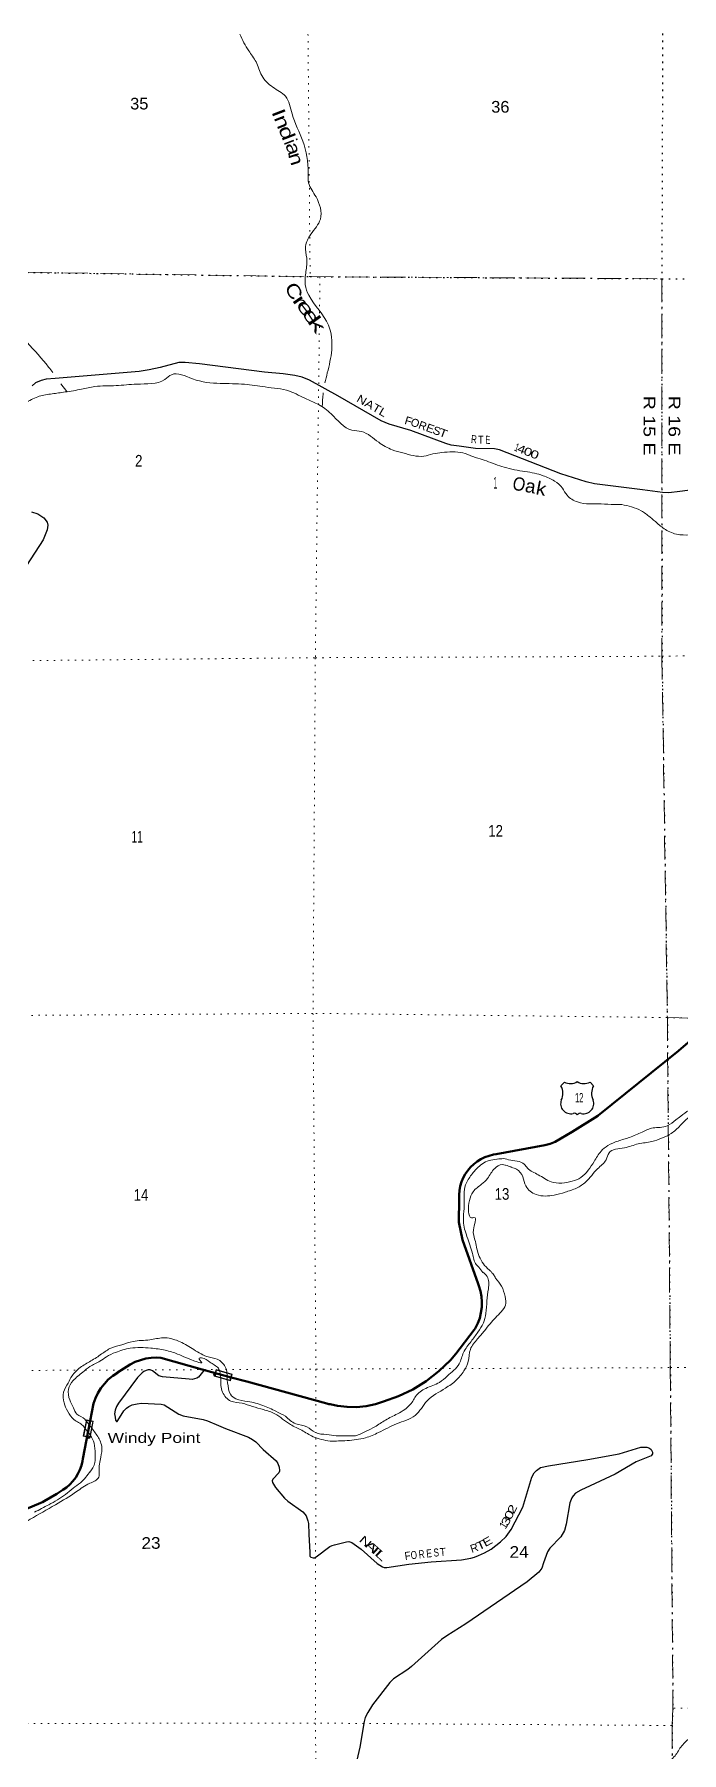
# Model space of a CAD drawing. Header units: feet. Extents: x -6 to 252658, y -374658 to -170635.
# Drawn here: x 19153 to 28854, y -300622 to -274861 of the extents above; entities that cross this region are included whole.
import ezdxf
from ezdxf.enums import TextEntityAlignment as Align

# ---------------------------------------------------------------- set-up
doc = ezdxf.new("R2010")
doc.units = ezdxf.units.FT
doc.header["$LTSCALE"] = 70
doc.header["$PDMODE"] = 32
doc.header["$PDSIZE"] = 35
doc.linetypes.add('DOT_DASHED', pattern=[7.7, 5, -1.2, 0.3, -1.2])
doc.linetypes.add('DOTTED', pattern=[1.5, 0.3, -1.2])
for name, color, linetype, lineweight in [('16', 7, 'Continuous', 25), ('20', 7, 'Continuous', 35), ('29', 7, 'Continuous', 25), ('30', 7, 'Continuous', 13), ('39', 7, 'Continuous', 13), ('42', 7, 'Continuous', 35), ('44', 7, 'DOT_DASHED', 13), ('55', 7, 'Continuous', 13), ('57', 7, 'Continuous', 13), ('6', 7, 'DOTTED', 25), ('7', 7, 'DOTTED', 13)]:
    doc.layers.add(name, color=color, linetype=linetype, lineweight=lineweight)
doc.layers.add('41', color=7, linetype='Continuous')

msp = doc.modelspace()

# ---------------------------------------------------------------- linework, layer by layer
at = {"layer": '16'}
for p, q in [((27045.82, -290626.41), (27097.13, -290567.65)), ((27288.89, -290561.68), (27288.61, -290561.88)), ((27480.98, -290567.56), (27532.37, -290626.41))]:
    msp.add_line(p, q, dxfattribs=at)
for centre, radius, start, end in [((27188.21, -290409.99), 182.07, 239.97227, 303.45418), ((27389.99, -290410.49), 181.52, 236.33975, 300.08743), ((27389.98, -290409.99), 182.07, 236.54582, 236.59441), ((27192.03, -290891.94), 151.42, 159.09177, 283.81923), ((26852.84, -290737.04), 222.05, 332.97043, 29.75871), ((27386.15, -290891.94), 151.42, 256.18077, 20.90823), ((27725.34, -290737.04), 222.05, 150.24129, 207.02957)]:
    msp.add_arc(centre, radius, start, end, dxfattribs=at)
for centre, major_axis, start_param, end_param in [((27247.37, -291090.76), (-19.56, 51.67), 4.95877769, 6.28318531), ((27330.82, -291090.76), (19.56, 51.67), 0, 1.32637542)]:
    msp.add_ellipse(centre, major_axis=major_axis, ratio=0.929097, start_param=start_param, end_param=end_param, dxfattribs=at)
msp.add_point((19965.41, -295893.52), dxfattribs=at)
at = {"layer": '20', "lineweight": 70}
for points in [[(20400, -294925.05), (20590, -294802.05), (20664.65, -294764.91), (20742.77, -294735.77), (20823.51, -294714.97), (20905.98, -294702.71), (20989.29, -294699.15), (21050, -294702.05), (21668, -294880.05), (22103.47, -294995.26), (22337, -295057.05), (23534, -295385.64), (23568.86, -295395.21), (23584, -295398.52), (23698.36, -295423.54), (23840.15, -295439.3), (23982.8, -295440.15), (24124.77, -295426.08), (24264.48, -295397.25), (24384, -295360.05), (24608.57, -295279.57), (24823.5, -295176.06), (25026.43, -295050.65), (25215.14, -294904.72), (25387.56, -294739.86), (25472, -294645.05), (25745.09, -294284.05), (25761.35, -294262.55), (25775.07, -294234.05), (25799.53, -294183.26), (25827.15, -294106.16), (25846.56, -294026.59), (25857.55, -293945.44), (25860, -293863.58), (25853.87, -293781.91), (25839.24, -293701.33), (25816.27, -293622.72), (25806, -293595.05), (25571, -292932.05), (25517, -292671.05), (25520, -292326.05), (25518.16, -292260.15), (25523.22, -292194.42), (25535.12, -292129.57), (25553.73, -292066.33), (25578.85, -292005.38), (25610.21, -291947.39), (25647.46, -291892.99), (25690.18, -291842.79), (25737.93, -291797.32), (25790.16, -291757.1), (25846.31, -291722.56), (25905.76, -291694.07), (25967.87, -291671.96), (26031.95, -291656.46), (26074, -291650.05), (26806, -291515.05), (26883.57, -291494.24), (26959.29, -291464.77), (27213.38, -291314.5), (27597.57, -291072.47), (27601, -291070.05), (28809, -290098.05), (28986, -289943.05)], [(18443.07, -297217.55), (19249, -296878.13), (19274.42, -296866.86), (19299, -296852.64), (19489.93, -296742.13), (19580, -296684.05), (19635.12, -296645.59), (19685.92, -296601.59), (19731.84, -296552.52), (19772.37, -296498.92), (19807.09, -296441.37), (19835.6, -296380.51), (19857.59, -296317), (19872.82, -296251.55), (19878, -296217.05), (19988.3, -295646.92), (20038, -295390.05), (20067.08, -295309.37), (20104.43, -295232.18), (20149.65, -295159.32), (20202.23, -295091.58), (20261.61, -295029.71), (20327.13, -294974.38), (20398.08, -294926.21), (20400, -294925.05)]]:
    msp.add_lwpolyline(points, dxfattribs=at)
at = {"layer": '29'}
for points in [[(29820.97, -281586.54), (28827.73, -281716.18), (28659.94, -281732.11), (28567.5, -281731.06), (28267.5, -281687.82), (27547.24, -281597.2), (27421.49, -281570.32), (27041.79, -281448.81), (26123.13, -281089.87), (26046.86, -281072.91), (25762.69, -281069.7), (25519.31, -281036.67), (25397.78, -281017.67), (25320.75, -280993.88), (24797.29, -280801.83), (24471.51, -280706.52), (24349.65, -280654.75), (23698.97, -280277.62), (23274.92, -280042.91), (23168.59, -279999.22), (23058.46, -279976.42), (22881.94, -279948.43), (22601.87, -279923.26), (21627.79, -279801.22), (21414.08, -279778.8), (21319.69, -279779.92), (21039.17, -279854.66), (20874.82, -279890.92), (20724.7, -279913.26), (19463.41, -280017.79), (19329.19, -280029.63), (19257.04, -280048.63), (19169.69, -280086.63), (19118.68, -280128.22)], [(19108.98, -282017.22), (19205.97, -282050.84), (19295.07, -282108.43), (19343.5, -282173.31), (19355.83, -282218.64), (19344.44, -282290.84), (19284.25, -282440.81), (19036.33, -282825.41)], [(21691.05, -294893.72), (21614.55, -294993.3), (21588.92, -295008.39), (21554.75, -295019.79), (21518.67, -295027.39), (21474.31, -295024.68), (21074.34, -294987.49), (21020.26, -294970.79), (20922.44, -294896.28), (20888.57, -294884.31), (20857.88, -294884.88), (20828.5, -294892.04), (20793.32, -294907.68), (20766.73, -294926.68), (20699.92, -294999.4), (20412, -295381.82), (20383.17, -295432.12), (20366.08, -295487.22), (20356.59, -295540.43), (20363.01, -295591.42), (20369.88, -295639.23), (20382.72, -295657.44), (20396.46, -295656.34), (20405.96, -295643.03), (20495.53, -295496.07), (20533.18, -295458.72), (20571.15, -295432.12), (20618.62, -295409.32), (20696.14, -295391.02), (20759.14, -295384.62), (21053.46, -295397.92), (21098.32, -295408.72), (21317.39, -295548.03), (21381.75, -295573.78), (21681.96, -295628.79), (21749.64, -295649.28), (21915.18, -295717.95)], [(21915.18, -295717.95), (22017.31, -295760.32), (22361.74, -295892.9), (22424.81, -295927.91), (22471.87, -295963.21), (22584.24, -296076.45), (22779.59, -296245.13), (22804.17, -296285.29), (22823.16, -296340.39), (22828.85, -296389.8), (22828.85, -296403.1), (22814.79, -296427.11), (22728.3, -296522.66), (22718.72, -296547.51), (22724.42, -296572.21), (22765.76, -296646.71), (22903.12, -296805.15), (22950.37, -296850.59), (23176.36, -297010.13), (23208.61, -297044.4), (23225.7, -297072.9), (23253.8, -297144.33), (23261.78, -297185.01), (23264.89, -297346.2), (23280.36, -297623.65)], [(23280.36, -297623.65), (23283.39, -297677.97), (23297.86, -297692.36), (23330.14, -297701.86), (23352.92, -297699.96), (23377.4, -297688.36), (23580.78, -297532.75), (23614.35, -297515.53), (23649.14, -297504.24), (23829.53, -297460.54), (23863.71, -297458.64), (23880.76, -297462.72), (23911.18, -297473.84), (24050.37, -297571.34), (24289.55, -297786.17), (24370.7, -297837.72), (24397.28, -297845.32), (24433.38, -297844.73), (24763.8, -297798.18), (25098.18, -297761.64), (25554.63, -297729.61), (25696.09, -297706.61), (25747.52, -297693.06), (25810.02, -297668.61), (25901.16, -297626.8), (25997.62, -297573.65), (26140.41, -297463.39), (26223.96, -297383.59), (26301.18, -297275.21), (26474.81, -296942.26), (26606.94, -296493.23), (26645.5, -296427.81), (26677.46, -296389.63), (26740.44, -296348.01), (26857.88, -296322.46), (27448.7, -296227.06), (27919.4, -296141.15), (28242.06, -296042.62), (28289.89, -296040.19), (28331.67, -296040.19), (28373.44, -296059.19), (28396.23, -296078.19), (28415.21, -296116.19), (28415.21, -296142.79), (28397.57, -296171.16), (28175, -296264.13), (27855.97, -296444.6), (27483.21, -296620.62)], [(27483.21, -296620.62), (27344.27, -296686.23), (27264.52, -296731.84), (27226.55, -296773.64), (27207.56, -296804.04), (27179.56, -296877.32), (27124.06, -297198.79), (27097.43, -297292.38), (27043.16, -297386.28), (26877.17, -297558.4), (26842, -297611.21), (26785.2, -297778.82), (26759.44, -297854.82), (26712.52, -297918.38), (26539.76, -298059.51), (25620.28, -298693.01), (25333.29, -298869.63), (25255.57, -298924.59), (24803.65, -299333.12), (24750.6, -299376.68), (24533.83, -299515.63), (24480.85, -299572.54), (24221.84, -299905.94), (24150.45, -300020.97), (24112.47, -300093.18), (24094.63, -300155.17), (24030.84, -300538.55), (23987.15, -300737.33)]]:
    msp.add_lwpolyline(points, dxfattribs=at)
at = {"layer": '39'}
for p, q in [((19551.45, -280098.82), (19638.77, -280217.31)), ((26093.97, -291730.92), (26093.94, -291730.93)), ((26217.99, -291822.07), (26217.43, -291821.92)), ((19381.36, -296871.37), (19381.04, -296871.57))]:
    msp.add_line(p, q, dxfattribs=at)
for points in [[(14944.88, -274863.55), (15263.75, -275113.59), (15410.53, -275284.76), (15563.22, -275445.81), (15939.51, -275634.32), (16243.33, -275817.67), (16628.33, -276064.39), (16930.96, -276320.16), (17016.35, -276576.54), (17067, -276785.09), (17207.67, -276950.3), (17616.46, -277166.57), (17898.06, -277342.15), (18053.43, -277561.49), (18055.97, -277784.69), (18131.74, -277902.42), (18281.76, -278005.18), (18490.94, -278356.6), (18626.93, -278817.51), (18693.02, -278969.55), (18789.59, -279147.37), (19044.84, -279482.15), (19366.83, -279848.29), (19428.54, -279932.03)], [(22231, -274857.46), (22366.45, -275107.94), (22474.95, -275273.55), (22561.73, -275475.62), (22724.67, -275652.64), (22917.32, -275789.07), (23016.85, -276051.32), (23176.41, -276461.66), (23258.25, -276937.3), (23263.97, -277086.05), (23375, -277297.89), (23439.11, -277628.94), (23296.88, -277857.92), (23218.47, -278037.86), (23234.58, -278216.65), (23222.79, -278417.91), (23212.94, -278613.11), (23267.04, -278771.33), (23559.82, -279222.29), (23610.26, -279589.71), (23543.8, -279936.43), (23508.97, -280086.13)], [(31470.9, -282304.6), (31391, -282307.05), (31227, -282346.05), (30992, -282398.05), (30783, -282426.05), (30641, -282405.05), (30592, -282398.05), (30524, -282386.05), (30391, -282317.05), (30219, -282230.05), (29952, -282210.05), (29813, -282197.05), (29643, -282267.05), (29434, -282313.05), (29221, -282337.05), (29025, -282360.05), (28826, -282362.05), (28630, -282297.05), (28487, -282188.05), (28380, -282098.05), (28248, -282003.05), (28105, -281946.05), (27956, -281911.05), (27798, -281908.05), (27599, -281898.05), (27484, -281899.05), (27474, -281899.05), (27293, -281870.05), (27137, -281771.05), (27066, -281663.05), (26951, -281558.05), (26778, -281477.05), (26649, -281440.05), (26506, -281415.05), (26194, -281351.05), (25928, -281255.05), (25801, -281213.05), (25722, -281190.05), (25575, -281135.05), (25420, -281120.05), (25262, -281128.05), (25125, -281151.05), (24989, -281184.05), (24677, -281136.05), (24518, -281089.05), (24314, -280977.05), (24058, -280816.05), (23913, -280795.05), (23600, -280550.05), (23410, -280409.05), (23238, -280332.05), (22976, -280210.05), (22612, -280147.05), (22302, -280107.05), (21940, -280094.05), (21524, -280025.05), (21206, -279963.05), (21108, -280033.05), (20689, -280104.05), (20377, -280127.05), (20058, -280140.05), (19859, -280180.05), (19615, -280222.05), (19418, -280250.05), (19227, -280287.05), (19039, -280373.05), (18877, -280463.05), (18673, -280599.05), (18551, -280703.05), (18301, -280808.05), (18060, -280832.05), (17924, -280883.05), (17780, -280947.05), (17656, -281098.05), (17473, -281345.05), (17274, -281546.05), (17134, -281691.05), (16993.66, -281899.36), (16853.15, -282104.57), (16654, -282252.05), (16560, -282321.05), (16388, -282395.05), (16245, -282358.05), (16159.82, -282331.92)], [(23482.2, -280234.54), (23480.97, -280248.91), (23466.45, -280444.28)], [(29696.04, -288778.13), (29695, -288812.05), (29705, -289023.05), (29664, -289180.05), (29585, -289350.05), (29485, -289467.05), (29396, -289600.05), (29308, -289744.05), (29199, -289889.05), (29112, -290023.05), (29090, -290123.05), (29131, -290234.05), (29249, -290339.05), (29277, -290359.05), (29317, -290329.05), (29390, -290205.05), (29492, -290086.05), (29560, -290035.05), (29626, -290020.05), (29585, -290119.05), (29493, -290227.05), (29400, -290378.05), (29375, -290539.05), (29332, -290672.05), (29262, -290807.05), (29107, -290995.05), (28981, -291081.05), (28831, -291221.05), (28698, -291339.05), (28554, -291410.05), (28409, -291460.05), (28205, -291495.05), (27996, -291555.05), (27766, -291630.05), (27722, -291733.05), (27595, -291868.05), (27417, -292065.05), (27279, -292158.05), (27107, -292220.05), (26943, -292264.05), (26812, -292277.05), (26673, -292256.05), (26520, -292126.05), (26474, -291990.05), (26377, -291874.05), (26307.79, -291850.63)], [(28999.94, -290169.74), (29000, -290170.05), (29043, -290279.05), (29110, -290387.05), (29180, -290494.05), (29201, -290663.05), (29153, -290762.05), (29084, -290903.05), (28966, -290991.05), (28842, -291078.05), (28767, -291137.05), (28639, -291224.05), (28532, -291249.05), (28426, -291256.05), (28260, -291318.05), (28073, -291398.05), (27901, -291452.05), (27749, -291521.05), (27647, -291605.05), (27542, -291758.05), (27342, -291999.05), (27214, -292056.05), (27056, -292082.05), (26897, -292063.05), (26705, -291958.05), (26544, -291859.05), (26495, -291801.05), (26261, -291733.05), (26157, -291717.05), (26140.37, -291720.71)], [(26142.67, -291718.49), (25915, -291766.05), (25746, -291907.05), (25646, -292047.05), (25599, -292179.05), (25596, -292326.05), (25590, -292510.05), (25583, -292657.05), (25637, -292885.05), (25718, -293138.05), (25777, -293304.05), (25815, -293345.05), (25874, -293423.05)], [(26261.63, -291831.17), (26168, -291806.05), (26052, -291863.05), (25945, -292013.05), (25857, -292100.05), (25729, -292212.05), (25674, -292345.05), (25661, -292514.05), (25704, -292604.05), (25742, -292599.05), (25734, -292784.05), (25757, -292935.05), (25809, -293152.05), (25945, -293363.05), (25984.58, -293397.39)], [(26261, -291831.05), (26293, -291841.05), (26309, -291851.05)], [(25873.78, -293420.12), (25939, -293482.05), (25957, -293667.05), (25936, -293846.05), (25919, -294039.05), (25884, -294180.05), (25801, -294317.05), (25698, -294456.05), (25586, -294624.05), (25519, -294792.05), (25342, -294976.05), (25224, -295071.05), (25020, -295161.05), (24866, -295283.05), (24826, -295352.05), (24707, -295476.05), (24595, -295543.05), (24417, -295635.05), (24255, -295737.05), (24127, -295802.05), (23964, -295870.05), (23800, -295871.05), (23677, -295870.05), (23538, -295853.05), (23365, -295824.05), (23238, -295737.05), (23071, -295690.05), (22915, -295577.05)], [(25984, -293396.05), (26011, -293426.05), (26033, -293453.05), (26065, -293510.05)], [(26063.09, -293509.04), (26155, -293629.05), (26207, -293785.05), (26214, -293914.05), (26150, -294011.05), (25983, -294191.05), (25899, -294298.05), (25794, -294419.05), (25688, -294577.05), (25654, -294756.05), (25590, -294900.05), (25475, -295039.05), (25315, -295157.05), (25041, -295348.05), (24860, -295565.05), (24582, -295692.05), (24312, -295823.05), (24115, -295901.05), (23840, -295943.05), (23585, -295953.05)], [(22040.98, -295036.08), (22015, -294837.05), (21894, -294725.05), (21737, -294682.05), (21517, -294562.05), (21311, -294451.05), (21086, -294402.05), (20883, -294434.05), (20632, -294456.05), (20466, -294506.05), (20301, -294556.05), (20161, -294645.05), (20001, -294749.05), (19839, -294849.05), (19718, -294974.05), (19658, -295081.05), (19591, -295219.05), (19598, -295377.05), (19653, -295506.05), (19747, -295629.05), (19880, -295719.05), (19910.27, -295758.3)], [(21946, -295010.05), (21911, -294858.05), (21850, -294810.05), (21784, -294766.05), (21659, -294705.05), (21623, -294709.05), (21663, -294775.05), (21593, -294764.05), (21299, -294646.05), (21115, -294589.05), (20898, -294557.05), (20589, -294559.05), (20370, -294621.05), (20232, -294687.05), (20136, -294754.05), (19986, -294832.05), (19878, -294919.05), (19734, -295045.05), (19665, -295174.05), (19684, -295334.05), (19739, -295451.05), (19790, -295547.05), (19910, -295622.05), (19930.49, -295648.96)], [(23585, -295953.05), (23331, -295885.05), (23160, -295788.05), (22990, -295703.05), (22756, -295542.05), (22587, -295479.05), (22420, -295432.05), (22267, -295385.05), (22098, -295351.05), (21974, -295219.05), (21946, -295010.05)], [(22915, -295577.05), (22774, -295504.05), (22576, -295417.05), (22353, -295357.05), (22172, -295318.05), (22091, -295250.05), (22049, -295076.05), (22039.31, -295027.59)], [(19930.49, -295648.96), (20041, -295794.05), (20133, -295938.05), (20162, -296030.05), (20149, -296193.05), (20122, -296400.05), (20117, -296493.05), (19983, -296584.05), (19787, -296708.05), (19469, -296906.05), (19091, -297124.05), (18833, -297257.05), (18554, -297334.05), (18254, -297467.05), (17999, -297531.05), (17739, -297666.05), (17547, -297770.05), (17320, -297826.05), (17003, -297895.05), (16873, -297942.05), (16553, -298126.05), (16501.61, -298141.53)], [(19910.11, -295758.07), (20049, -295983.05), (20064, -296143.05), (20059, -296274.05), (19982, -296415.05), (19978.46, -296418.48)], [(19994.3, -296401.6), (19842.17, -296577.13), (19732.17, -296659.05), (19619.82, -296750.33), (19369.39, -296904.8), (19154.07, -297017.14)], [(31423.42, -298791.62), (31375, -298815.05), (31193, -298931.05), (31027, -298978.05), (30869, -299022.05), (30738, -299071.05), (30689, -299144.05), (30679, -299252.05), (30578, -299342.05), (30441, -299333.05), (30222, -299298.05), (30030, -299268.05), (29774, -299356.05), (29648, -299422.05), (29588, -299489.05), (29525, -299590.05), (29461, -299693.05), (29369, -299758.05), (29302, -299851.05), (29240, -300000.05), (29177, -300115.05), (29072, -300255.05), (28980, -300394.05), (28855, -300520.05), (28755, -300669.05), (28607, -300787.05), (28480, -300893.05), (28400, -301024.05), (28311, -301220.05), (28199, -301478.05), (28060, -301704.05), (27895, -301902.05), (27785, -302070.05), (27702, -302250.05), (27664, -302467.05), (27612, -302717.05), (27569, -302980.05), (27529, -303260.05), (27521, -303505.05), (27547, -303730.05), (27468, -303902.05), (27293, -304110.05), (27153, -304292.05), (27119, -304469.05), (27064, -304719.05), (26942, -304993.05), (26863, -305165.05), (26740, -305343.05), (26637, -305540.05), (26570, -305742.05), (26451, -305910.05), (26319, -306005.05), (26215, -306058.05), (26105, -306200.05), (25966, -306380.05), (25910, -306431.05), (25769, -306623.05), (25657, -306750.05), (25544, -306934.05), (25471, -307122.05), (25326, -307362.05), (25262, -307574.05), (25241, -307743.05), (25156, -307936.05), (25041, -308138.05), (25018, -308259.05), (24901, -308435.05), (24801, -308574.05), (24702, -308750.05), (24476, -308913.05), (24208, -309074.05), (24031, -309232.05), (23825, -309451.05), (23608, -309708.05), (23421, -309872.05), (23241, -310002.05), (23111, -310116.05), (23016.3, -310227.22), (22834, -310456.05), (22651, -310632.05), (22513, -310758.05), (22352, -310970.05), (22297, -311113.05), (22235, -311226.05), (22152, -311372.05), (21968, -311689.05), (21687, -312021.05), (21541, -312114.05), (21345, -312269.05), (21293, -312482.05), (21120, -312761.05), (20906, -312938.05), (20705, -313084.05), (20469, -313255.05), (20179, -313416.05), (19949, -313547.05), (19771, -313665.05)]]:
    msp.add_spline(points, degree=3, dxfattribs=at)
at = {"layer": '44'}
for points in [[(0.16, -278510.56), (2068, -278503.05), (2152, -278510.05), (7386, -278475.05), (7511, -278488.05), (12717.32, -278453.22), (17987, -278413.05), (23286, -278493.05), (28557, -278524.05)], [(28557, -278524.05), (28558.83, -284184.37), (28640, -289601.05), (28684, -294850.05), (28724, -299958.05), (28710, -300215.05), (28708, -305465.05), (28722, -310748.05), (23403, -310738.05), (18171, -310772.05), (12824, -310746.05), (7537, -310959.05), (7451, -310959.05), (2240.97, -311261.82), (0, -311386.05)], [(28640, -289601.05), (29394.01, -289619.56), (31477.3, -289690.05)]]:
    msp.add_lwpolyline(points, dxfattribs=at)
at = {"layer": '55'}
msp.add_point((21856.93, -294955.91), dxfattribs=at)
at = {"layer": '57'}
for p, q in [((19886.79, -295878.7), (19933.11, -295633.02)), ((19933.11, -295633.02), (20036.29, -295652.48)), ((19989.98, -295898.15), (20036.29, -295652.48)), ((19989.98, -295898.15), (19886.79, -295878.7))]:
    msp.add_line(p, q, dxfattribs=at)
for points in [[(21878.81, -294878.96), (22119.28, -294947.33), (22090.56, -295048.33), (21850.09, -294979.96)], [(21884.31, -294888.84), (22109.4, -294952.84), (22085.05, -295038.45), (21859.97, -294974.45)], [(20026.93, -295658.86), (19939.48, -295642.36), (19896.14, -295872.32), (19983.59, -295888.8)]]:
    msp.add_lwpolyline(points, close=True, dxfattribs=at)
at = {"layer": '6'}
for points in [[(28568.94, -274849.54), (28557, -278524.05), (28561, -284253.05), (28640, -289601.05), (28653.38, -291197.13)], [(0.16, -278510.56), (2068, -278503.05), (2152, -278510.05), (7386, -278475.05), (7511, -278488.05), (12717.32, -278453.22), (17987, -278413.05), (23286, -278493.05), (28557, -278524.05), (31461.58, -278552.04)], [(28654.7, -291354.12), (28684, -294850.05), (28724, -299958.05), (28710, -300215.05), (28708, -305515.05), (28722, -310748.05), (28706, -316510.05), (28569.3, -320605.99)]]:
    msp.add_lwpolyline(points, dxfattribs=at)
at = {"layer": '7'}
for p, q in [((23254.07, -274855.58), (23286, -278493.05)), ((23434, -278497.05), (23427.31, -279042.61)), ((19912.98, -294887.69), (21912.01, -294878.66)), ((31489, -299981.05), (28722, -299954.05)), ((28710, -300215.05), (23364, -300180.05))]:
    msp.add_line(p, q, dxfattribs=at)
for points in [[(23424.89, -279239.76), (23364, -284206.05), (23329, -289538.05), (23374, -294872.05), (23372.21, -295824.17)], [(2169, -284330.05), (7451, -284274.05), (12743, -284256.05), (18080, -284260.05), (23364, -284206.05), (28558.83, -284184.37), (31469.19, -284133.26)], [(29275.94, -289616.66), (28640, -289601.05), (23329, -289538.05), (18079, -289576.05), (12824, -289545.05), (7440, -289614.05), (2151, -289628.05), (5, -289596.05)], [(4629.6, -294895.65), (7468, -294887.05), (12791, -294889.05), (18063, -294896.05), (19778.99, -294888.3)], [(22017.97, -294878.18), (23374, -294872.05), (25453.99, -294863.43)], [(25602.97, -294862.82), (28684, -294850.05), (31482.43, -294838.11)], [(23372.05, -295904.98), (23364, -300180.05), (23449, -305448.05), (23406.46, -310339.58)], [(23364, -300180.05), (18062, -300185.05), (12771, -300195.05), (11157.11, -300191.39)]]:
    msp.add_lwpolyline(points, dxfattribs=at)

# ---------------------------------------------------------------- texts
at = {"layer": '16', "width": 0.6}
msp.add_text('12', height=140, dxfattribs=at).set_placement((27318.78, -290872.19), align=Align.CENTER)
at = {"layer": '30', "width": 1.2}
msp.add_text('NATL', height=120, rotation=329.904, dxfattribs=at).set_placement((23970.95, -280357.05))
at = {"layer": '30'}
for s, rotation, width, p in [('F', 343.693, 1.1, (24743.59, -280713.19)), ('E', 339.853, 1.1, (25066.09, -280823.48)), ('S', 339.853, 1.1, (25166.07, -280860.91)), ('T', 339.853, 1.25, (25261.18, -280894.9)), ('R', 355.271, 0.75, (25736.82, -280990.51)), ('T', 359.353, 0.85, (25844.36, -280998.27)), ('E', 359.353, 0.7, (25947.73, -280999.56)), ('1', 338.658, 0.5, (26363.11, -281108.48)), ('4', 338.658, 1.3, (26432.68, -281135.66)), ('0', 338.658, 1.4, (26530.49, -281175.04)), ('0', 338.658, 1.4, (26630.2, -281213.91)), ('0', 62.458, 1.55, (26321.49, -297084.37)), ('2', 62.458, 1.45, (26367.51, -296996.63)), ('1', 57.53, 0.85, (26233.76, -297246.31)), ('3', 62.458, 1.45, (26275.03, -297179.14)), ('N', 318.07, 1.55, (24075.95, -297503.99)), ('A', 318.07, 1.75, (24160.39, -297577.55)), ('T', 318.07, 1.95, (24227.58, -297635.78)), ('T', 24.643, 1.4, (25869.84, -297564.15)), ('E', 28.855, 1.3, (25971.61, -297508.06)), ('L', 317.575, 1.95, (24306.73, -297707.1)), ('F', 8.019, 0.9, (24755.02, -297729.57)), ('O', 6.236, 0.75, (24847.27, -297718.64)), ('R', 6.236, 0.75, (24962.86, -297706)), ('E', 6.236, 0.8, (25076.1, -297693.63)), ('S', 4.014, 0.75, (25180.73, -297681.24)), ('T', 4.014, 0.9, (25278.53, -297673.07))]:
    msp.add_text(s, height=120, rotation=rotation, dxfattribs=dict(at, width=width)).set_placement(p, align=Align.CENTER)
for s, rotation, p in [('O', 339.853, (24839.63, -280742.11)), ('R', 339.853, (24952.93, -280784.24)), ('R', 18.446, (25763.34, -297610.39))]:
    msp.add_text(s, height=120, rotation=rotation, dxfattribs=at).set_placement(p, align=Align.CENTER)
at = {"layer": '41'}
for s, rotation, width, p in [('I', 291.051, 1.45, (22723.02, -276071.25)), ('n', 291.406, 1.35, (22775.77, -276206.88)), ('d', 291.406, 1.45, (22845.61, -276372.87)), ('a', 287.802, 1.25, (22941.33, -276601.13)), ('n', 287.347, 1.25, (22981.81, -276754.53)), ('C', 297.869, 1.3, (22954.86, -278755.88)), ('r', 304.687, 1.8, (23054.75, -278911.46)), ('e', 307.525, 1.75, (23142.4, -279024.24)), ('e', 304.647, 1.65, (23221.63, -279140.85)), ('k', 305.364, 1.85, (23306.98, -279263.91)), ('O', 347.095, 0.9, (26395.97, -281699.96)), ('a', 349.721, 1.05, (26572.54, -281731.82)), ('k', 348.904, 1.1, (26730.25, -281767.63))]:
    msp.add_text(s, height=200, rotation=rotation, dxfattribs=dict(at, width=width)).set_placement(p, align=Align.CENTER)
msp.add_text('i', height=200, rotation=291.091, dxfattribs=at).set_placement((22899.43, -276505.6), align=Align.CENTER)
at = {"layer": '42', "width": 1.3}
msp.add_text('Windy Point', height=150, dxfattribs=at).set_placement((20250.91, -295977.59))
at = {"layer": '6', "width": 1.25}
for s, p in [('R 15 E', (28283.23, -280279.23)), ('R 16 E', (28658.23, -280278.97))]:
    msp.add_text(s, height=175, rotation=270.04, dxfattribs=at).set_placement(p)
at = {"layer": '7'}
for s, width, p in [('35', 1.05, (20588.7, -275986.69)), ('36', 1.05, (26000, -276034.05)), ('2', 0.85, (20662.52, -281341.29)), ('1', 0.4, (26031.25, -281670.73))]:
    msp.add_text(s, height=175, dxfattribs=dict(at, width=width)).set_placement(p)
for s, width, p in [('12', 0.85, (25956, -286891.05)), ('11', 0.65, (20610.79, -286978.78)), ('14', 0.85, (20641.2, -292348.59)), ('13', 0.85, (26052, -292334.05)), ('23', 1.1, (20759, -297567.05)), ('24', 1.1, (26275.81, -297701.58))]:
    msp.add_text(s, height=175, rotation=0.476, dxfattribs=dict(at, width=width)).set_placement(p)

doc.saveas('drawing.dxf')
